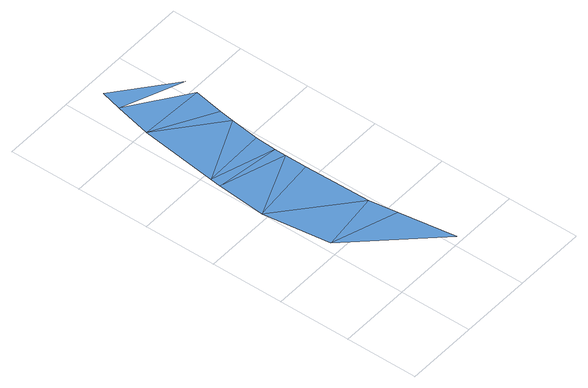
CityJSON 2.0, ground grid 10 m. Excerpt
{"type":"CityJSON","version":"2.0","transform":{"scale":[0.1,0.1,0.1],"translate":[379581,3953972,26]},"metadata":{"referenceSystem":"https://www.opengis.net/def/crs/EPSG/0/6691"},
"CityObjects":{
"waterbody1":{"type":"WaterBody","attributes":{"name":"妙正寺川","class":"1030"},"geometry":[{"type":"MultiSurface","lod":"1","boundaries":[[[0,1,2]],[[3,4,2]],[[4,0,2]],[[5,6,1]],[[0,7,1]],[[8,9,6]],[[7,5,1]],[[5,8,6]],[[10,11,9]],[[8,12,9]],[[12,10,9]],[[13,14,11]],[[10,15,11]],[[15,13,11]],[[16,17,14]]]}]}
},
"vertices":[
[96,126,5],[1,209,5],[13,116,5],[113,8,5],[102,87,5],[94,248,5],[7,276,5],[94,218,5],[94,264,5],[9,291,5],[101,333,5],[23,398,5],[96,293,5],[112,394,5],[35,449,5],[104,353,5],[118,416,5],[43,478,5]
]}
